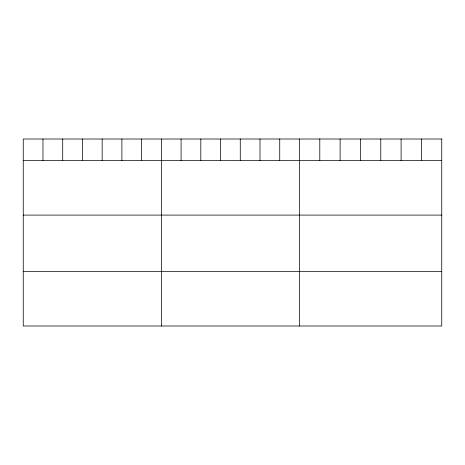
<?xml version="1.0" encoding="UTF-8"?>
<svg xmlns="http://www.w3.org/2000/svg" width="465" height="465" viewBox="0 0 465 465"><rect width="100%" height="100%" fill="white"/><g stroke="black" fill="none" stroke-linecap="round" stroke-linejoin="round"><path stroke-width="0.7" d="M23.25 160.466L441.75 160.466M23.25 215.092L441.75 215.092M23.25 271.374L441.75 271.374M421.424 139L421.424 160.466M401.097 139L401.097 160.466M380.771 139L380.771 160.466M360.439 139L360.439 160.466M340.113 139L340.113 160.466M319.786 139L319.786 160.466M299.46 139L299.46 326M279.732 139L279.732 160.466M259.999 139L259.999 160.466M240.271 139L240.271 160.466M220.544 139L220.544 160.466M200.816 139L200.816 160.466M181.083 139L181.083 160.466M161.355 139L161.355 326M141.627 139L141.627 160.466M121.894 139L121.894 160.466M102.166 139L102.166 160.466M82.439 139L82.439 160.466M62.711 139L62.711 160.466M42.978 139L42.978 160.466M441.75 139L23.25 139L23.25 326L441.75 326L441.75 139"/></g></svg>
